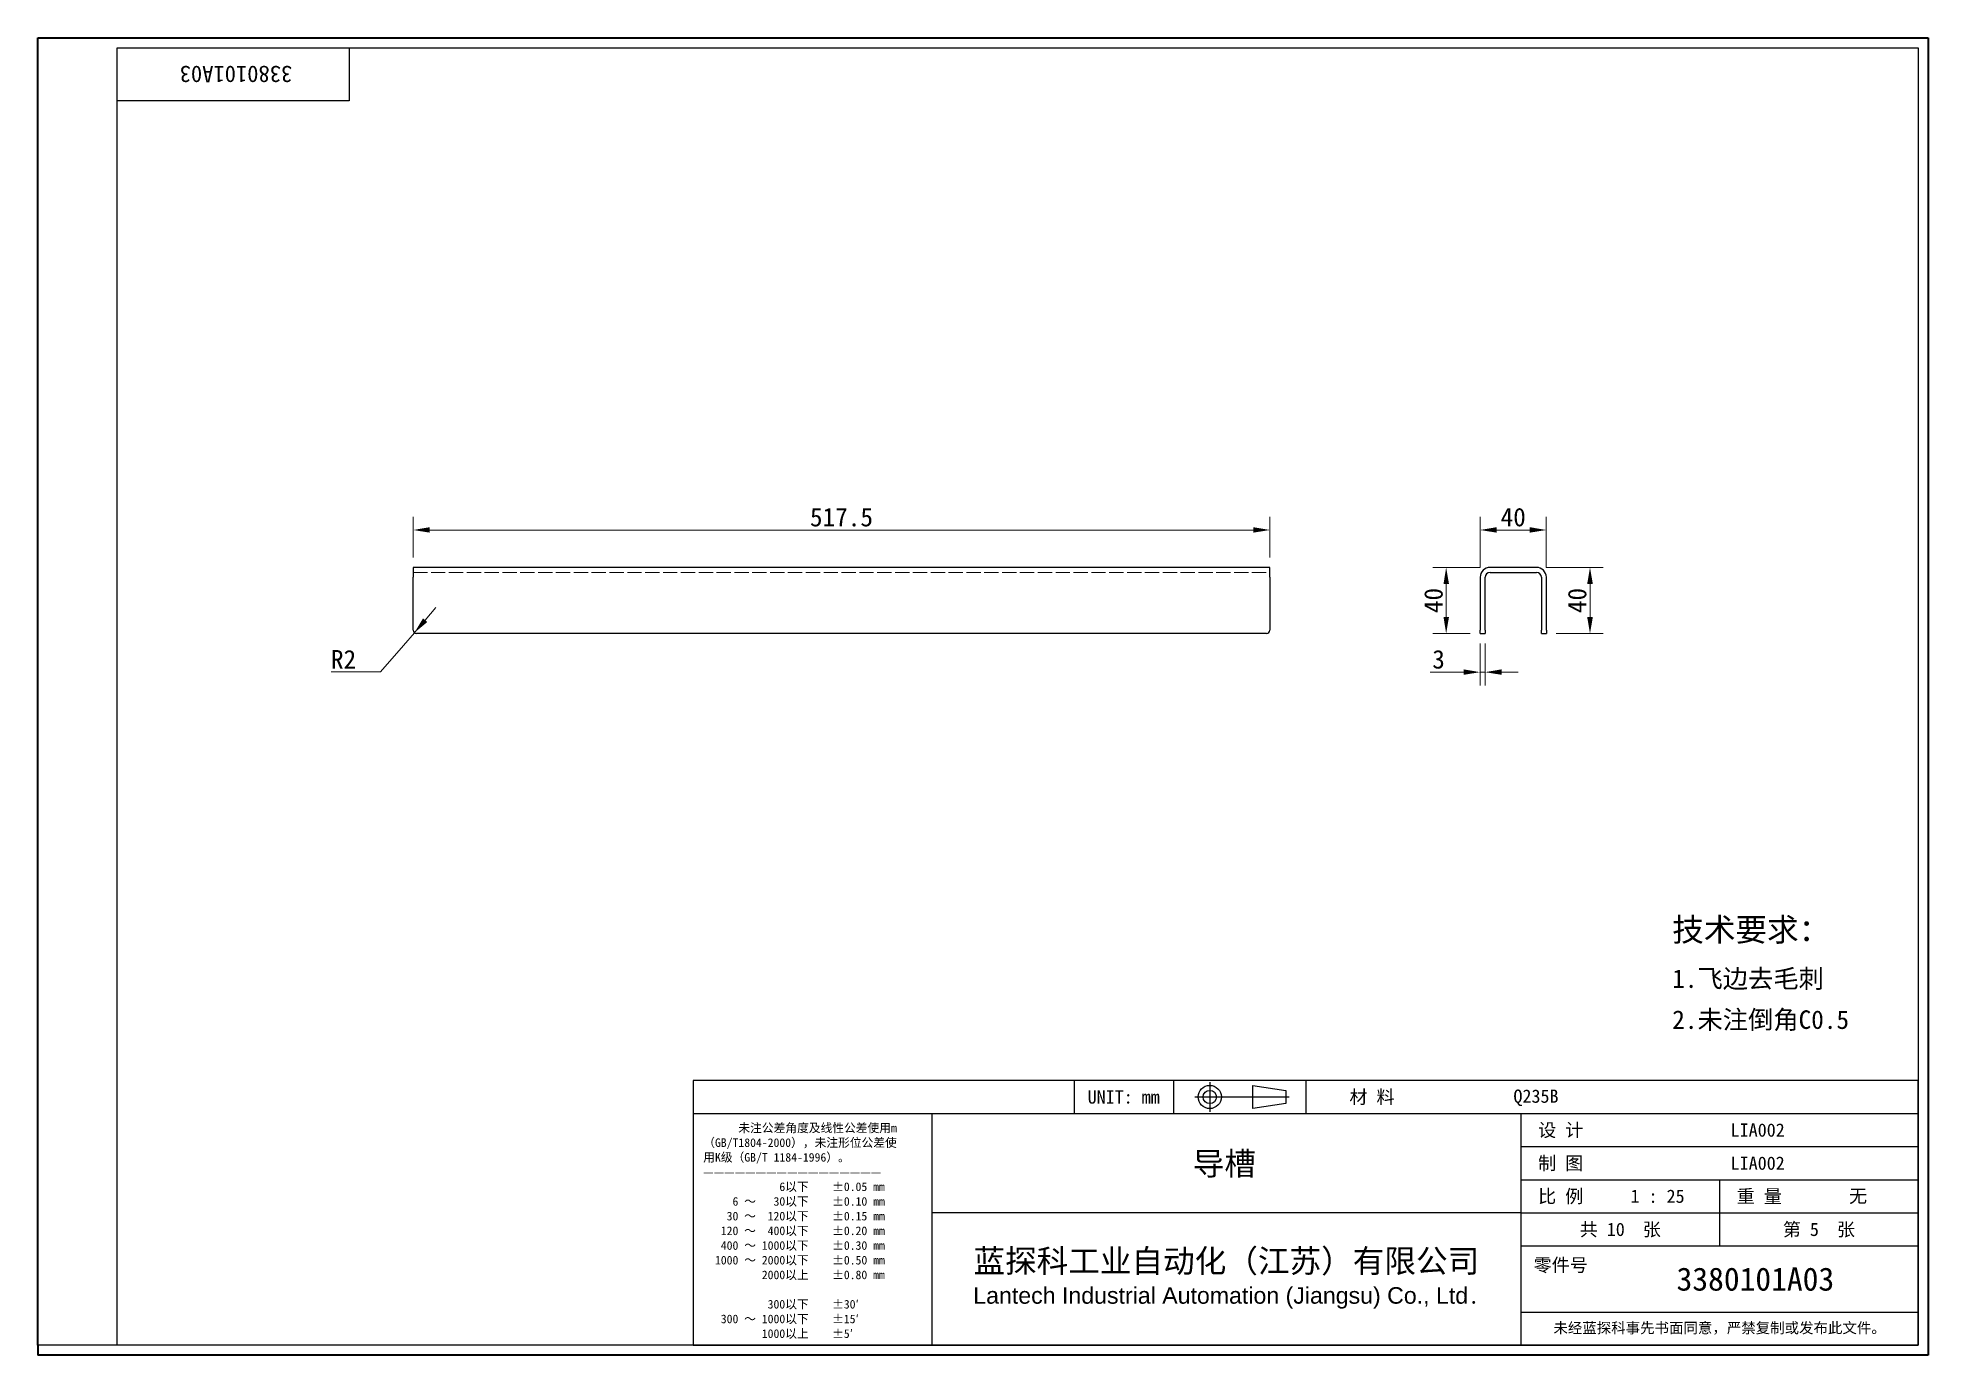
# Model space of a CAD drawing. Header units: millimetres. Extents: x 24 to 1166, y 22 to 818.
import ezdxf
from ezdxf.enums import TextEntityAlignment as Align

# ---------------------------------------------------------------- set-up
doc = ezdxf.new("R2010")
doc.units = ezdxf.units.MM
doc.header["$LTSCALE"] = 4
doc.linetypes.add('CHAIN', pattern=[0.3543, 0.2362, -0.0295, 0.0591, -0.0295])
doc.linetypes.add('DASHED', pattern=[0.2067, 0.1654, -0.0413])
for name, color, linetype, lineweight in [('1', 7, 'Continuous', 18), ('可见 (ISO)', 7, 'Continuous', 25), ('图框 (ISO)', 7, 'Continuous', 35), ('标题 (ISO)', 7, 'Continuous', 25)]:
    doc.layers.add(name, color=color, linetype=linetype, lineweight=lineweight)
for name, color, linetype, lineweight, true_color in [('尺寸 (ISO)', 7, 'Continuous', 18, 0x008000), ('符号 (ISO)', 7, 'Continuous', 18, 0x008000), ('隐藏 (ISO)', 5, 'DASHED', 18, 0x0000ff)]:
    doc.layers.add(name, color=color, linetype=linetype, lineweight=lineweight, true_color=true_color)
doc.styles.add('文本样式164', font='SimSun.ttf')
doc.styles.add('文本样式165', font='SimSun.ttf')
doc.styles.add('文本样式74', font='SimSun.ttf')
doc.styles.add('最新国标', font='simfang.ttf')
doc.styles.add('注释文本 (ISO)', font='simfang.ttf')
doc.dimstyles.new('默认 (GB)', dxfattribs={"dimscale": 4, "dimtxt": 2.8, "dimasz": 2.5, "dimexe": 2, "dimexo": 1.5, "dimgap": 0.5, "dimtad": 1, "dimtoh": 1, "dimdsep": 46, "dimtxsty": '最新国标', "dimcen": 0.09, "dimdle": 10, "dimclrd": 256, "dimclre": 256, "dimclrt": 256, "dimaunit": 1, "dimadec": 3, "dimazin": 2, "dimtfac": 0.535714, "dimtdec": 3, "dimtmove": 0, "dimatfit": 3, "dimfxl": 0, "dimtolj": 1, "dimlwd": -1, "dimlwe": -1, "dimarcsym": 0})

# ---------------------------------------------------------------- blocks, each defined once
blk = doc.blocks.new('图框 最新国标')
at = {"layer": '图框 (ISO)'}
for p, q in [((6, 7), (6, 204.5)), ((6, 204.5), (291.5, 204.5)), ((291.5, 204.5), (291.5, 5.5)), ((6, 7), (6, 5.5)), ((6, 7), (6, 5.5)), ((291.5, 5.5), (6, 5.5))]:
    blk.add_line(p, q, dxfattribs=at)
at = {"layer": '图框 (ISO)', "color": 7, "linetype": 'Continuous', "lineweight": 25}
for p, q in [((18, 203), (290, 203)), ((18, 7), (18, 203)), ((18, 203), (290, 203)), ((53, 203), (53, 195)), ((290, 203), (290, 7)), ((290, 203), (290, 7)), ((53, 195), (18, 195)), ((290, 7), (6, 7)), ((290, 7), (18, 7))]:
    blk.add_line(p, q, dxfattribs=at)
at = {"layer": '图框 (ISO)', "style": '文本样式74'}
blk.add_attdef('零件代号_001', (44.43, 200.25), '', height=2.5, rotation=180, dxfattribs=at)
blk = doc.blocks.new('标题栏 最新国标')
at = {"layer": '标题 (ISO)'}
for p, q in [((381.98, -183.84), (196.98, -183.84)), ((196.98, -183.84), (196.98, -223.84)), ((254.48, -183.84), (254.48, -188.84)), ((269.48, -183.84), (269.48, -188.84)), ((281.48, -188.09), (281.48, -184.59)), ((281.48, -184.59), (286.48, -185.34)), ((286.48, -185.34), (286.48, -187.34)), ((289.48, -183.84), (289.48, -188.84)), ((381.98, -223.84), (381.98, -183.84)), ((383.48, -183.84), (383.48, -225.34)), ((286.48, -187.34), (281.48, -188.09)), ((196.98, -188.84), (381.98, -188.84)), ((232.98, -188.84), (232.98, -223.84)), ((321.98, -188.84), (321.98, -223.84)), ((321.98, -193.84), (381.98, -193.84)), ((321.98, -198.84), (381.98, -198.84)), ((351.98, -198.84), (351.98, -208.84)), ((321.98, -203.84), (232.98, -203.84)), ((321.98, -203.84), (381.98, -203.84)), ((321.98, -208.84), (381.98, -208.84)), ((321.98, -218.84), (381.98, -218.84)), ((196.98, -223.84), (381.98, -223.84)), ((383.48, -225.34), (196.98, -225.34))]:
    blk.add_line(p, q, dxfattribs=at)
at = {"layer": '标题 (ISO)', "linetype": 'CHAIN', "ltscale": 5.000333}
blk.add_line((274.98, -184.09), (274.98, -188.59), dxfattribs=at)
at = {"layer": '标题 (ISO)', "linetype": 'CHAIN', "ltscale": 15.834605}
blk.add_line((272.73, -186.34), (286.98, -186.34), dxfattribs=at)
at = {"layer": '标题 (ISO)'}
for radius in [1.75, 1]:
    blk.add_circle((274.98, -186.34), radius, dxfattribs=at)
at = {"layer": '1', "style": '文本样式164'}
for s, p in [('UNIT: mm', (261.98, -186.34)), ('材 料', (299.48, -186.34)), ('设 计', (327.98, -191.34)), ('制 图', (327.98, -196.34)), ('比 例', (327.98, -201.34)), ('重 量', (357.98, -201.34)), ('共 10  张', (336.98, -206.34)), ('第 5  张', (366.98, -206.34))]:
    blk.add_text(s, height=2, dxfattribs=at).set_placement(p, align=Align.MIDDLE_CENTER)
at = {"layer": '标题 (ISO)', "style": '注释文本 (ISO)'}
for s, insert, char_height, attachment_point, line_spacing_factor in [('\\fSimSun|b0|i0;{\\H1.3000;      未注公差角度及线性公差使用m\\P}\\fSimSun|b0|i0;{\\H1.3000;（GB/T1804-2000），未注形位公差使\\P}\\fSimSun|b0|i0;{\\H1.3000;用K级（GB/T 1184-1996）。\\P}\\fSimSun|b0|i0;{\\H1.3000;—————————————————\\P}\\fSimSun|b0|i0;{\\H1.3000;             6以下    ±0.05 mm\\P}\\fSimSun|b0|i0;{\\H1.3000;     6 ～   30以下    ±0.10 mm\\P}\\fSimSun|b0|i0;{\\H1.3000;    30 ～  120以下    ±0.15 mm\\P}\\fSimSun|b0|i0;{\\H1.3000;   120 ～  400以下    ±0.20 mm\\P}\\fSimSun|b0|i0;{\\H1.3000;   400 ～ 1000以下    ±0.30 mm\\P}\\fSimSun|b0|i0;{\\H1.3000;  1000 ～ 2000以下    ±0.50 mm\\P}\\fSimSun|b0|i0;{\\H1.3000;          2000以上    ±0.80 mm\\P}\\fSimSun|b0|i0;{\\H1.3000;\\P}\\fSimSun|b0|i0;{\\H1.3000;           300以下    ±30′\\P}\\fSimSun|b0|i0;{\\H1.3000;   300 ～ 1000以下    ±15′\\P}\\fSimSun|b0|i0;{\\H1.3000;          1000以上    ±5′}', (198.48, -206.63), 1.3, 4, 1.023913), ('{\\fMicrosoft YaHei|b0|i0|c134|p34;\\H1.75x;蓝探科工业自动化（江苏）有限公司\\P\\fArial|b0|i0|c0|p34;\\H0.71429x;Lantech Industrial Automation (Jiangsu) Co., Ltd\\fFangSong|b0|i0|c134|p49;.\\H1.15195x; }', (277.48, -213.84), 2, 5, 0.978695)]:
    blk.add_mtext(s, dxfattribs=dict(at, insert=insert, char_height=char_height, attachment_point=attachment_point, line_spacing_factor=line_spacing_factor))
at = {"layer": '标题 (ISO)', "attachment_point": 5, "style": '注释文本 (ISO)'}
for s, insert, char_height in [('\\fFangSong|b0|i0;零件号', (327.98, -211.84), 2), ('\\fSimSun|b0|i0;{\\H1.6000;未经蓝探科事先书面同意，严禁复制或发布此文件。}', (351.98, -221.34), 1.6)]:
    blk.add_mtext(s, dxfattribs=dict(at, insert=insert, char_height=char_height))
at = {"layer": '标题 (ISO)'}
for tag, p, height, style in [('材料_001', (320.84, -187.21), 2, '注释文本 (ISO)'), ('设计人_001', (353.65, -192.33), 2, '注释文本 (ISO)'), ('库存编号_001', (272.41, -198.15), 3.5, '文本样式165'), ('设计人_001', (353.65, -197.33), 2, '注释文本 (ISO)'), ('视图比例_001', (338.53, -202.33), 2, '注释文本 (ISO)'), ('质量\\P3;_001', (371.53, -202.3), 2, '注释文本 (ISO)'), ('零件代号_001', (345.48, -215.59), 3.5, '文本样式165')]:
    blk.add_attdef(tag, p, '', height=height, dxfattribs=dict(at, style=style))
blk = doc.blocks.new('*D5')
at = {"layer": 'Defpoints', "color": 0, "transparency": 16777216}
for p in [(250.8, 520.6), (250.8, 498), (768.3, 498)]:
    blk.add_point(p, dxfattribs=at)
at = {"layer": '尺寸 (ISO)', "color": 116, "true_color": 0x00803f, "transparency": 16777216}
for p, q in [((250.8, 504), (250.8, 528.6)), ((768.3, 504), (768.3, 528.6)), ((758.3, 520.6), (260.8, 520.6))]:
    blk.add_line(p, q, dxfattribs=at)
for points in [[(260.8, 522.3), (260.8, 519), (250.8, 520.6)], [(758.3, 522.3), (758.3, 519), (768.3, 520.6)]]:
    blk.add_solid(points, dxfattribs=at)
at = {"layer": '尺寸 (ISO)', "transparency": 16777216, "insert": (509.5, 528.3), "char_height": 11.2, "attachment_point": 5, "style": '最新国标'}
blk.add_mtext('\\A1;517.5', dxfattribs=at)
blk = doc.blocks.new('*D6')
at = {"layer": 'Defpoints', "color": 0, "transparency": 16777216}
for p in [(251.5, 458.5), (252.8, 460)]:
    blk.add_point(p, dxfattribs=at)
at = {"layer": '尺寸 (ISO)', "color": 116, "true_color": 0x00803f, "transparency": 16777216}
for p, q in [((258, 466.1), (264.5, 473.7)), ((251.5, 458.5), (244.9, 450.9)), ((252.8, 460), (251.5, 458.5)), ((231.1, 434.9), (244.9, 450.9)), ((201.3, 434.9), (231.1, 434.9))]:
    blk.add_line(p, q, dxfattribs=at)
blk.add_solid([(256.7, 467.2), (259.3, 465), (251.5, 458.5)], dxfattribs=at)
at = {"layer": '尺寸 (ISO)', "transparency": 16777216, "insert": (208.7, 442.5), "char_height": 11.2, "attachment_point": 5, "style": '最新国标'}
blk.add_mtext('\\A1;R2', dxfattribs=at)
blk = doc.blocks.new('*D7')
at = {"layer": 'Defpoints', "color": 0, "transparency": 16777216}
for p in [(935.3, 520.6), (895.3, 492), (935.3, 492)]:
    blk.add_point(p, dxfattribs=at)
at = {"layer": '尺寸 (ISO)', "color": 116, "true_color": 0x00803f, "transparency": 16777216}
for p, q in [((895.3, 498), (895.3, 528.6)), ((935.3, 498), (935.3, 528.6)), ((905.3, 520.6), (925.3, 520.6))]:
    blk.add_line(p, q, dxfattribs=at)
for points in [[(905.3, 522.3), (905.3, 519), (895.3, 520.6)], [(925.3, 522.3), (925.3, 519), (935.3, 520.6)]]:
    blk.add_solid(points, dxfattribs=at)
at = {"layer": '尺寸 (ISO)', "transparency": 16777216, "insert": (915.3, 528.3), "char_height": 11.2, "attachment_point": 5, "style": '最新国标'}
blk.add_mtext('\\A1;40', dxfattribs=at)
blk = doc.blocks.new('*D8')
at = {"layer": 'Defpoints', "color": 0, "transparency": 16777216}
for p in [(901.3, 498), (874.8, 458), (895.3, 458)]:
    blk.add_point(p, dxfattribs=at)
at = {"layer": '尺寸 (ISO)', "color": 116, "true_color": 0x00803f, "transparency": 16777216}
for p, q in [((895.3, 498), (866.8, 498)), ((874.8, 488), (874.8, 468)), ((889.3, 458), (866.8, 458))]:
    blk.add_line(p, q, dxfattribs=at)
for points in [[(873.2, 488), (876.5, 488), (874.8, 498)], [(873.2, 468), (876.5, 468), (874.8, 458)]]:
    blk.add_solid(points, dxfattribs=at)
at = {"layer": '尺寸 (ISO)', "transparency": 16777216, "insert": (867.2, 478), "char_height": 11.2, "attachment_point": 5, "rotation": 90, "style": '最新国标'}
blk.add_mtext('\\A1;40', dxfattribs=at)
blk = doc.blocks.new('*D9')
at = {"layer": 'Defpoints', "color": 0, "transparency": 16777216}
for p in [(929.3, 498), (935.3, 458), (961.7, 458)]:
    blk.add_point(p, dxfattribs=at)
at = {"layer": '尺寸 (ISO)', "color": 116, "true_color": 0x00803f, "transparency": 16777216}
for p, q in [((935.3, 498), (969.7, 498)), ((961.7, 488), (961.7, 468)), ((941.3, 458), (969.7, 458))]:
    blk.add_line(p, q, dxfattribs=at)
for points in [[(960, 488), (963.4, 488), (961.7, 498)], [(960, 468), (963.4, 468), (961.7, 458)]]:
    blk.add_solid(points, dxfattribs=at)
at = {"layer": '尺寸 (ISO)', "transparency": 16777216, "insert": (954, 478), "char_height": 11.2, "attachment_point": 5, "rotation": 90, "style": '最新国标'}
blk.add_mtext('\\A1;40', dxfattribs=at)
blk = doc.blocks.new('*D10')
at = {"layer": 'Defpoints', "color": 0, "transparency": 16777216}
for p in [(895.3, 458), (898.3, 458), (898.3, 434.7)]:
    blk.add_point(p, dxfattribs=at)
at = {"layer": '尺寸 (ISO)', "color": 116, "true_color": 0x00803f, "transparency": 16777216}
for p, q in [((895.3, 452), (895.3, 426.7)), ((898.3, 452), (898.3, 426.7)), ((885.3, 434.7), (865.1, 434.7)), ((898.3, 434.7), (895.3, 434.7)), ((908.3, 434.7), (918.3, 434.7))]:
    blk.add_line(p, q, dxfattribs=at)
for points in [[(885.3, 436.4), (885.3, 433.1), (895.3, 434.7)], [(908.3, 436.4), (908.3, 433.1), (898.3, 434.7)]]:
    blk.add_solid(points, dxfattribs=at)
at = {"layer": '尺寸 (ISO)', "transparency": 16777216, "insert": (870.2, 442.4), "char_height": 11.2, "attachment_point": 5, "style": '最新国标'}
blk.add_mtext('\\A1;3', dxfattribs=at)

msp = doc.modelspace()

# ---------------------------------------------------------------- linework, layer by layer
at = {"layer": '可见 (ISO)'}
for p, q in [((250.777, 498.018), (250.777, 492.018)), ((768.277, 498.018), (250.777, 498.018)), ((250.777, 460.018), (250.777, 492.018)), ((768.277, 492.018), (768.277, 498.018)), ((768.277, 492.018), (768.277, 460.018)), ((895.332, 492.018), (895.332, 460.018)), ((898.332, 460.018), (898.332, 492.018)), ((929.332, 498.018), (901.332, 498.018)), ((901.332, 495.018), (929.332, 495.018)), ((932.332, 492.018), (932.332, 460.018)), ((935.332, 460.018), (935.332, 492.018)), ((766.277, 458.018), (252.777, 458.018)), ((895.332, 458.018), (895.332, 460.018)), ((895.332, 458.018), (898.332, 458.018)), ((898.332, 460.018), (898.332, 458.018)), ((932.332, 458.018), (932.332, 460.018)), ((932.332, 458.018), (935.332, 458.018)), ((935.332, 460.018), (935.332, 458.018))]:
    msp.add_line(p, q, dxfattribs=at)
for centre, radius, start, end in [((901.332, 492.018), 6, 90, 180), ((901.332, 492.018), 3, 90, 180), ((929.332, 492.018), 6, 0, 90), ((929.332, 492.018), 3, 0, 90), ((252.777, 460.018), 2, 180, 270), ((766.277, 460.018), 2, 270, 0)]:
    msp.add_arc(centre, radius, start, end, dxfattribs=at)
at = {"layer": '隐藏 (ISO)', "ltscale": 13.039731}
msp.add_line((250.777, 495.018), (768.277, 495.018), dxfattribs=at)

# ---------------------------------------------------------------- block references
at = {"xscale": 4, "yscale": 4, "zscale": 4}
msp.add_blockref('图框 最新国标', (0, 0), dxfattribs=at).add_auto_attribs({'零件代号_001': '3380101A03'})
ref = msp.add_blockref('标题栏 最新国标', (-367.93, 923.377), dxfattribs=dict(xscale=4, yscale=4, zscale=4))
ref.add_attrib('零件代号_001', '3380101A03', (1013.983, 61), dxfattribs={"layer": '标题 (ISO)', "height": 14, "style": '文本样式165'})
ref.add_attrib('库存编号_001', '导槽', (721.704, 130.765), dxfattribs={"layer": '标题 (ISO)', "height": 14, "style": '文本样式165'})
ref.add_attrib('质量\\P3;_001', '无', (1118.171, 114.16), dxfattribs={"layer": '标题 (ISO)', "height": 8, "style": '注释文本 (ISO)'})
ref.add_attrib('视图比例_001', '1 : 25', (986.194, 114.069), dxfattribs={"layer": '标题 (ISO)', "height": 8, "style": '注释文本 (ISO)'})
ref.add_attrib('设计人_001', 'LIA002', (1046.674, 154.046), dxfattribs={"layer": '标题 (ISO)', "height": 8, "style": '注释文本 (ISO)'})
ref.add_attrib('设计人_001', 'LIA002', (1046.674, 134.046), dxfattribs={"layer": '标题 (ISO)', "height": 8, "style": '注释文本 (ISO)'})
ref.add_attrib('材料_001', 'Q235B', (915.44, 174.526), dxfattribs={"layer": '标题 (ISO)', "height": 8, "style": '注释文本 (ISO)'})

# ---------------------------------------------------------------- texts
at = {"layer": '符号 (ISO)', "insert": (1011.374, 251.956), "char_height": 8, "width": 117.37076, "attachment_point": 4, "line_spacing_factor": 1.32748, "style": '注释文本 (ISO)'}
msp.add_mtext('{\\H1.75x;技术要求：\\H0.8x;\\P1.飞边去毛刺\\P2.未注倒角C0.5}', dxfattribs=at)

# ---------------------------------------------------------------- dimensions: what is measured, and where the dimension line sits
at = {"layer": '尺寸 (ISO)', "color": 116, "true_color": 0x00803f}
for base, p1, p2, angle, override, picture, middle in [((250.777, 520.645), (768.277, 498.018), (250.777, 498.018), 180, {"dimgap": 0.5, "dimtoh": 0, "dimdec": 2, "dimtol": 0, "dimlim": 0, "dimtp": 0, "dimtm": 0, "dimtdec": 3, "dimtofl": 0, "dimatfit": 1}, '*D5', (509.527, 520.645)), ((935.332, 520.645), (895.332, 492.018), (935.332, 492.018), 180, {"dimgap": 0.5, "dimtoh": 0, "dimdec": 2, "dimtol": 0, "dimlim": 0, "dimtp": 0, "dimtm": 0, "dimtdec": 3, "dimtofl": 0, "dimatfit": 1}, '*D7', (915.332, 520.645)), ((874.817, 458.018), (901.332, 498.018), (895.332, 458.018), 90, {"dimgap": 0.5, "dimtoh": 0, "dimdec": 2, "dimtol": 0, "dimlim": 0, "dimtp": 0, "dimtm": 0, "dimtdec": 3, "dimtofl": 0, "dimatfit": 1}, '*D8', (874.817, 478.018)), ((961.714, 458.018), (929.332, 498.018), (935.332, 458.018), 90, {"dimgap": 0.5, "dimtoh": 0, "dimdec": 2, "dimtol": 0, "dimlim": 0, "dimtp": 0, "dimtm": 0, "dimtdec": 3, "dimtofl": 0, "dimatfit": 1}, '*D9', (961.714, 478.018)), ((898.332, 434.746), (895.332, 458.018), (898.332, 458.018), 180, {"dimgap": 0.5, "dimtoh": 0, "dimdec": 2, "dimtol": 0, "dimlim": 0, "dimtp": 0, "dimtm": 0, "dimtdec": 3, "dimtofl": 1, "dimatfit": 1}, '*D10', (870.228, 434.746))]:
    dim = msp.add_linear_dim(base=base, p1=p1, p2=p2, angle=angle, dimstyle='默认 (GB)', override=override, dxfattribs=at)
    dim.commit()
    dim.dimension.update_dxf_attribs({"geometry": picture, "text_midpoint": middle, "dimtype": 160})
dim = msp.add_radius_dim(center=(252.777, 460.018), mpoint=(251.472, 458.503), dimstyle='默认 (GB)', override={"dimgap": 0.5, "dimtih": 1, "dimdec": 2, "dimlfac": 1, "dimcen": 0, "dimtol": 0, "dimlim": 0, "dimtp": 0, "dimtm": 0, "dimtdec": 3}, dxfattribs=at)
dim.commit()
dim.dimension.update_dxf_attribs({"geometry": '*D6', "text_midpoint": (208.731, 434.859), "dimtype": 164})

doc.saveas('drawing.dxf')
